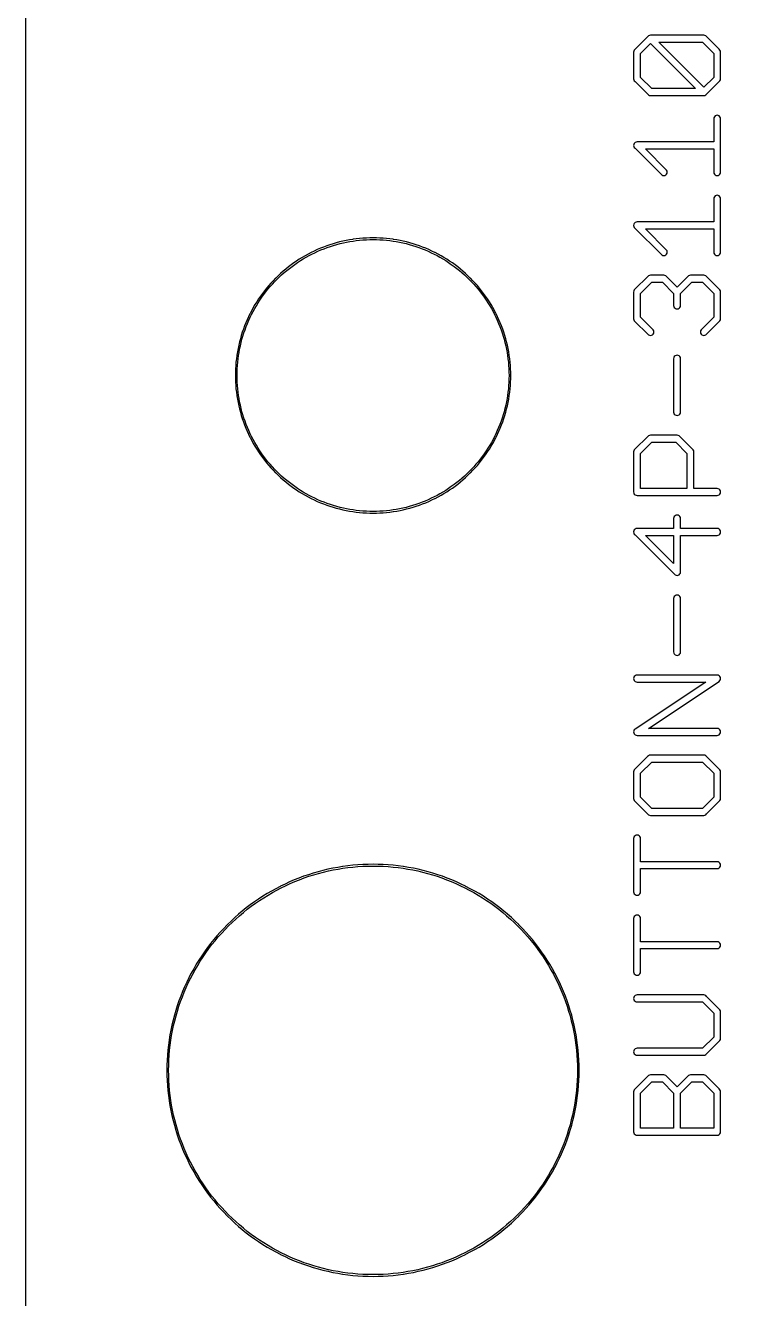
# Model space of a CAD drawing. Extents: x 2 to 22, y 9 to 138.
# Drawn here: x 1.73 to 12.09, y 55.02 to 73.63 of the extents above; entities that cross this region are included whole.
import ezdxf

# ---------------------------------------------------------------- set-up
doc = ezdxf.new("R2010")
doc.units = 0

msp = doc.modelspace()

# ---------------------------------------------------------------- linework, layer by layer
at = {"color": 34, "true_color": 0x008000}
for points in [[(1.7272, 9.25398, 0), (21.70709, 9.25398, 0), (21.70709, 137.75411, 0), (1.7272, 137.75411, 0), (1.7272, 9.25398, 0)], [(10.8618, 73.48804, 0), (10.8461, 73.48555, 0), (10.83194, 73.47834, 0), (10.8207, 73.4671, 0), (10.63714, 73.28353, 0), (10.63712, 73.28352, 0), (10.62588, 73.27227, 0), (10.61867, 73.25812, 0), (10.61618, 73.24242, 0), (10.61618, 72.85253, 0), (10.61867, 72.83683, 0), (10.62588, 72.82267, 0), (10.63712, 72.81143, 0), (10.83194, 72.6166, 0), (10.8461, 72.60939, 0), (10.8618, 72.60691, 0), (11.64158, 72.60691, 0), (11.65728, 72.60939, 0), (11.67144, 72.6166, 0), (11.86625, 72.81143, 0), (11.87749, 72.82267, 0), (11.88471, 72.83683, 0), (11.8872, 72.85253, 0), (11.8872, 73.24242, 0), (11.88471, 73.25812, 0), (11.87749, 73.27227, 0), (11.86625, 73.28352, 0), (11.67144, 73.47834, 0), (11.65728, 73.48555, 0), (11.64158, 73.48804, 0), (10.8618, 73.48804, 0)], [(11.51978, 72.70851, 0), (10.88195, 72.70851, 0), (10.71778, 72.87269, 0), (10.71778, 73.22226, 0), (10.8618, 73.36628, 0), (11.51978, 72.70851, 0)], [(11.64157, 72.72866, 0), (10.9836, 73.38643, 0), (11.62143, 73.38643, 0), (11.78559, 73.22227, 0), (11.78559, 72.87268, 0), (11.64157, 72.72866, 0)], [(11.8364, 71.4375, 0), (11.85209, 71.43998, 0), (11.86625, 71.44719, 0), (11.87749, 71.45844, 0), (11.88471, 71.4726, 0), (11.8872, 71.48829, 0), (11.8872, 72.26782, 0), (11.88471, 72.28352, 0), (11.87749, 72.29768, 0), (11.86625, 72.30892, 0), (11.85209, 72.31613, 0), (11.8364, 72.31862, 0), (11.8207, 72.31613, 0), (11.80654, 72.30892, 0), (11.7953, 72.29768, 0), (11.78808, 72.28352, 0), (11.78559, 72.26782, 0), (11.78559, 71.92898, 0), (10.66698, 71.92898, 0), (10.65128, 71.9265, 0), (10.63712, 71.91928, 0), (10.62588, 71.90804, 0), (10.61867, 71.89388, 0), (10.61618, 71.87818, 0), (10.61867, 71.86248, 0), (10.62588, 71.84833, 0), (10.63712, 71.83709, 0), (11.02701, 71.44719, 0), (11.04117, 71.43998, 0), (11.05687, 71.4375, 0), (11.07257, 71.43998, 0), (11.08673, 71.44719, 0), (11.09797, 71.45844, 0), (11.10518, 71.4726, 0), (11.10767, 71.48829, 0), (11.10518, 71.50399, 0), (11.09797, 71.51815, 0), (10.78874, 71.82738, 0), (11.78559, 71.82738, 0), (11.78559, 71.48829, 0), (11.78808, 71.4726, 0), (11.7953, 71.45844, 0), (11.80654, 71.44719, 0), (11.8207, 71.43998, 0), (11.8364, 71.4375, 0)], [(11.02701, 70.27778, 0), (11.04117, 70.27057, 0), (11.05687, 70.26808, 0), (11.07257, 70.27057, 0), (11.08673, 70.27778, 0), (11.09797, 70.28901, 0), (11.10518, 70.30318, 0), (11.10767, 70.31887, 0), (11.10518, 70.33458, 0), (11.09797, 70.34874, 0), (10.78874, 70.65797, 0), (11.78559, 70.65797, 0), (11.78559, 70.31887, 0), (11.78808, 70.30318, 0), (11.7953, 70.28901, 0), (11.80654, 70.27778, 0), (11.8207, 70.27057, 0), (11.8364, 70.26808, 0), (11.85209, 70.27057, 0), (11.86625, 70.27778, 0), (11.87749, 70.28901, 0), (11.88471, 70.30318, 0), (11.8872, 70.31887, 0), (11.8872, 71.09841, 0), (11.88471, 71.11409, 0), (11.87749, 71.12826, 0), (11.86625, 71.1395, 0), (11.85209, 71.14672, 0), (11.8364, 71.14921, 0), (11.8207, 71.14672, 0), (11.80654, 71.1395, 0), (11.7953, 71.12826, 0), (11.78808, 71.11409, 0), (11.78559, 71.09841, 0), (11.78559, 70.75957, 0), (10.66698, 70.75957, 0), (10.65128, 70.75708, 0), (10.63712, 70.74987, 0), (10.62588, 70.73863, 0), (10.61867, 70.72447, 0), (10.61618, 70.70877, 0), (10.61867, 70.69307, 0), (10.62588, 70.67891, 0), (11.02701, 70.27778, 0)], [(6.75817, 70.52614, 0), (6.70915, 70.52436, 0), (6.66013, 70.52132, 0), (6.61111, 70.517, 0), (6.56234, 70.51166, 0), (6.51383, 70.50506, 0), (6.5099, 70.50444, 0), (6.46139, 70.49657, 0), (6.41313, 70.48768, 0), (6.36512, 70.47752, 0), (6.31737, 70.46608, 0), (6.26987, 70.45363, 0), (6.22263, 70.43992, 0), (6.17589, 70.42519, 0), (6.12941, 70.40918, 0), (6.08343, 70.39192, 0), (6.03797, 70.37388, 0), (5.99276, 70.35433, 0), (5.94805, 70.33401, 0), (5.90411, 70.31242, 0), (5.90057, 70.31061, 0), (5.85688, 70.28801, 0), (5.81396, 70.26438, 0), (5.77154, 70.23975, 0), (5.72963, 70.21384, 0), (5.68848, 70.18716, 0), (5.64809, 70.15948, 0), (5.60822, 70.13052, 0), (5.56935, 70.10081, 0), (5.531, 70.07033, 0), (5.49341, 70.03858, 0), (5.45658, 70.00606, 0), (5.42076, 69.97279, 0), (5.38546, 69.9385, 0), (5.38265, 69.93568, 0), (5.34836, 69.90039, 0), (5.31508, 69.86457, 0), (5.28257, 69.82774, 0), (5.25082, 69.79015, 0), (5.22034, 69.7518, 0), (5.19062, 69.71293, 0), (5.16167, 69.67306, 0), (5.13398, 69.63267, 0), (5.10731, 69.59152, 0), (5.0814, 69.54961, 0), (5.05677, 69.50718, 0), (5.03314, 69.46427, 0), (5.01054, 69.42058, 0), (5.00873, 69.41704, 0), (4.98714, 69.37309, 0), (4.96682, 69.32839, 0), (4.94726, 69.28318, 0), (4.92922, 69.23772, 0), (4.91195, 69.19174, 0), (4.89595, 69.14525, 0), (4.88123, 69.09851, 0), (4.86751, 69.05128, 0), (4.85506, 69.00378, 0), (4.84363, 68.95603, 0), (4.83347, 68.90801, 0), (4.82458, 68.85975, 0), (4.8167, 68.81125, 0), (4.81609, 68.80732, 0), (4.80948, 68.75881, 0), (4.80415, 68.71004, 0), (4.79983, 68.66101, 0), (4.79678, 68.61199, 0), (4.79501, 68.56298, 0), (4.7945, 68.51396, 0), (4.79501, 68.46493, 0), (4.79678, 68.41591, 0), (4.79983, 68.36689, 0), (4.80415, 68.31787, 0), (4.80948, 68.26909, 0), (4.81609, 68.22058, 0), (4.8167, 68.21666, 0), (4.82458, 68.16815, 0), (4.83347, 68.11989, 0), (4.84363, 68.07187, 0), (4.85506, 68.02413, 0), (4.86751, 67.97663, 0), (4.88123, 67.92939, 0), (4.89595, 67.88265, 0), (4.91195, 67.83617, 0), (4.92922, 67.79019, 0), (4.94726, 67.74473, 0), (4.96682, 67.69952, 0), (4.98714, 67.65481, 0), (5.00873, 67.61087, 0), (5.01054, 67.60733, 0), (5.03314, 67.56364, 0), (5.05677, 67.52072, 0), (5.0814, 67.4783, 0), (5.10731, 67.43639, 0), (5.13398, 67.39524, 0), (5.16167, 67.35485, 0), (5.19062, 67.31498, 0), (5.22034, 67.27611, 0), (5.25082, 67.23775, 0), (5.28257, 67.20017, 0), (5.31508, 67.16334, 0), (5.34836, 67.12752, 0), (5.38265, 67.09222, 0), (5.38546, 67.08941, 0), (5.42076, 67.05512, 0), (5.45658, 67.02184, 0), (5.49341, 66.98933, 0), (5.531, 66.95757, 0), (5.56935, 66.9271, 0), (5.60822, 66.89738, 0), (5.64809, 66.86843, 0), (5.68848, 66.84074, 0), (5.72963, 66.81407, 0), (5.77154, 66.78816, 0), (5.81396, 66.76353, 0), (5.85688, 66.7399, 0), (5.90057, 66.71729, 0), (5.90411, 66.71549, 0), (5.94805, 66.6939, 0), (5.99276, 66.67358, 0), (6.03797, 66.65403, 0), (6.08343, 66.63599, 0), (6.12941, 66.61872, 0), (6.17589, 66.60272, 0), (6.22263, 66.58799, 0), (6.26987, 66.57427, 0), (6.31737, 66.56182, 0), (6.36512, 66.55038, 0), (6.41313, 66.54022, 0), (6.46139, 66.53134, 0), (6.5099, 66.52347, 0), (6.51383, 66.52285, 0), (6.56234, 66.51625, 0), (6.61111, 66.51091, 0), (6.66013, 66.50659, 0), (6.70915, 66.50355, 0), (6.75817, 66.50176, 0), (6.8072, 66.50126, 0), (6.85622, 66.50176, 0), (6.90524, 66.50355, 0), (6.95426, 66.50659, 0), (7.00328, 66.51091, 0), (7.05205, 66.51625, 0), (7.10057, 66.52285, 0), (7.10449, 66.52347, 0), (7.153, 66.53134, 0), (7.20126, 66.54022, 0), (7.24927, 66.55038, 0), (7.29702, 66.56182, 0), (7.34452, 66.57427, 0), (7.39176, 66.58799, 0), (7.4385, 66.60272, 0), (7.48498, 66.61872, 0), (7.53096, 66.63599, 0), (7.57642, 66.65403, 0), (7.62163, 66.67358, 0), (7.66634, 66.6939, 0), (7.71028, 66.71549, 0), (7.71382, 66.71729, 0), (7.75751, 66.7399, 0), (7.80043, 66.76353, 0), (7.84285, 66.78816, 0), (7.88476, 66.81407, 0), (7.92591, 66.84074, 0), (7.9663, 66.86843, 0), (8.00616, 66.89738, 0), (8.04504, 66.9271, 0), (8.08339, 66.95757, 0), (8.12098, 66.98933, 0), (8.15781, 67.02184, 0), (8.19363, 67.05512, 0), (8.22893, 67.08941, 0), (8.23174, 67.09222, 0), (8.26603, 67.12752, 0), (8.29931, 67.16334, 0), (8.33182, 67.20017, 0), (8.36356, 67.23775, 0), (8.39405, 67.27611, 0), (8.42376, 67.31498, 0), (8.45271, 67.35485, 0), (8.4804, 67.39524, 0), (8.50708, 67.43639, 0), (8.53299, 67.4783, 0), (8.55762, 67.52072, 0), (8.58125, 67.56364, 0), (8.60385, 67.60733, 0), (8.60566, 67.61087, 0), (8.62725, 67.65481, 0), (8.64757, 67.69952, 0), (8.66712, 67.74473, 0), (8.68516, 67.79019, 0), (8.70243, 67.83617, 0), (8.71843, 67.88265, 0), (8.73316, 67.92939, 0), (8.74688, 67.97663, 0), (8.75933, 68.02413, 0), (8.77075, 68.07187, 0), (8.78092, 68.11989, 0), (8.7898, 68.16815, 0), (8.79768, 68.21666, 0), (8.79829, 68.22058, 0), (8.80491, 68.26909, 0), (8.81024, 68.31787, 0), (8.81456, 68.36689, 0), (8.81761, 68.41591, 0), (8.81938, 68.46493, 0), (8.81988, 68.51396, 0), (8.81938, 68.56298, 0), (8.81761, 68.61199, 0), (8.81456, 68.66101, 0), (8.81024, 68.71004, 0), (8.80491, 68.75881, 0), (8.79829, 68.80732, 0), (8.79768, 68.81125, 0), (8.7898, 68.85975, 0), (8.78092, 68.90801, 0), (8.77075, 68.95603, 0), (8.75933, 69.00378, 0), (8.74688, 69.05128, 0), (8.73316, 69.09851, 0), (8.71843, 69.14525, 0), (8.70243, 69.19174, 0), (8.68516, 69.23772, 0), (8.66712, 69.28318, 0), (8.64757, 69.32839, 0), (8.62725, 69.37309, 0), (8.60566, 69.41704, 0), (8.60385, 69.42058, 0), (8.58125, 69.46427, 0), (8.55762, 69.50718, 0), (8.53299, 69.54961, 0), (8.50708, 69.59152, 0), (8.4804, 69.63267, 0), (8.45271, 69.67306, 0), (8.42376, 69.71293, 0), (8.39405, 69.7518, 0), (8.36356, 69.79015, 0), (8.33182, 69.82774, 0), (8.29931, 69.86457, 0), (8.26603, 69.90039, 0), (8.23174, 69.93568, 0), (8.22893, 69.9385, 0), (8.19363, 69.97279, 0), (8.15781, 70.00606, 0), (8.12098, 70.03858, 0), (8.08339, 70.07033, 0), (8.04504, 70.10081, 0), (8.00616, 70.13052, 0), (7.9663, 70.15948, 0), (7.92591, 70.18716, 0), (7.88476, 70.21384, 0), (7.84285, 70.23975, 0), (7.80043, 70.26438, 0), (7.75751, 70.28801, 0), (7.71382, 70.31061, 0), (7.71028, 70.31242, 0), (7.66634, 70.33401, 0), (7.62163, 70.35433, 0), (7.57642, 70.37388, 0), (7.53096, 70.39192, 0), (7.48498, 70.40918, 0), (7.4385, 70.42519, 0), (7.39176, 70.43992, 0), (7.34452, 70.45363, 0), (7.29702, 70.46608, 0), (7.24927, 70.47752, 0), (7.20126, 70.48768, 0), (7.153, 70.49657, 0), (7.10449, 70.50444, 0), (7.10057, 70.50506, 0), (7.05205, 70.51166, 0), (7.00328, 70.517, 0), (6.95426, 70.52132, 0), (6.90524, 70.52436, 0), (6.85622, 70.52614, 0), (6.8072, 70.52665, 0), (6.75817, 70.52614, 0)], [(6.90524, 66.52894, 0), (6.85622, 66.52717, 0), (6.8072, 66.52666, 0), (6.75817, 66.52717, 0), (6.70915, 66.52894, 0), (6.66013, 66.53198, 0), (6.61111, 66.53631, 0), (6.56234, 66.54164, 0), (6.51442, 66.54817, 0), (6.46924, 66.55549, 0), (6.42098, 66.56439, 0), (6.37297, 66.57455, 0), (6.32522, 66.58598, 0), (6.27772, 66.59842, 0), (6.23048, 66.61214, 0), (6.18374, 66.62688, 0), (6.13726, 66.64288, 0), (6.09128, 66.66015, 0), (6.04582, 66.67818, 0), (6.00061, 66.69774, 0), (5.9559, 66.71805, 0), (5.91281, 66.73923, 0), (5.87181, 66.76045, 0), (5.82889, 66.78408, 0), (5.78647, 66.80871, 0), (5.74456, 66.83462, 0), (5.70341, 66.86129, 0), (5.66302, 66.88898, 0), (5.62315, 66.91793, 0), (5.58428, 66.94765, 0), (5.54593, 66.97812, 0), (5.50834, 67.00988, 0), (5.47151, 67.04239, 0), (5.43569, 67.07567, 0), (5.40182, 67.10858, 0), (5.36891, 67.14245, 0), (5.33563, 67.17827, 0), (5.30312, 67.2151, 0), (5.27137, 67.25269, 0), (5.24089, 67.29103, 0), (5.21117, 67.32991, 0), (5.18222, 67.36978, 0), (5.15453, 67.41016, 0), (5.12786, 67.45132, 0), (5.10195, 67.49323, 0), (5.07732, 67.53565, 0), (5.05368, 67.57857, 0), (5.03231, 67.6199, 0), (5.0113, 67.66266, 0), (4.99098, 67.70737, 0), (4.97142, 67.75257, 0), (4.95339, 67.79804, 0), (4.93612, 67.84402, 0), (4.92012, 67.8905, 0), (4.90538, 67.93724, 0), (4.89167, 67.98448, 0), (4.87922, 68.03198, 0), (4.86779, 68.07973, 0), (4.85763, 68.12774, 0), (4.84874, 68.176, 0), (4.84141, 68.2212, 0), (4.83488, 68.26909, 0), (4.82955, 68.31787, 0), (4.82523, 68.36689, 0), (4.82218, 68.41591, 0), (4.82041, 68.46493, 0), (4.81989, 68.51396, 0), (4.82041, 68.56298, 0), (4.82218, 68.61199, 0), (4.82523, 68.66101, 0), (4.82955, 68.71004, 0), (4.83488, 68.75881, 0), (4.84141, 68.80671, 0), (4.84874, 68.85191, 0), (4.85763, 68.90017, 0), (4.86779, 68.94817, 0), (4.87922, 68.99593, 0), (4.89167, 69.04343, 0), (4.90538, 69.09067, 0), (4.92012, 69.13741, 0), (4.93612, 69.18389, 0), (4.95339, 69.22987, 0), (4.97142, 69.27533, 0), (4.99098, 69.32053, 0), (5.0113, 69.36525, 0), (5.03231, 69.408, 0), (5.05368, 69.44934, 0), (5.07732, 69.49226, 0), (5.10195, 69.53467, 0), (5.12786, 69.57659, 0), (5.15453, 69.61774, 0), (5.18222, 69.65813, 0), (5.21117, 69.69799, 0), (5.24089, 69.73687, 0), (5.27137, 69.77522, 0), (5.30312, 69.81281, 0), (5.33563, 69.84963, 0), (5.36891, 69.88545, 0), (5.40182, 69.91934, 0), (5.43569, 69.95224, 0), (5.47151, 69.98551, 0), (5.50834, 70.01803, 0), (5.54593, 70.04978, 0), (5.58428, 70.08026, 0), (5.62315, 70.10997, 0), (5.66302, 70.13893, 0), (5.70341, 70.16661, 0), (5.74456, 70.19329, 0), (5.78647, 70.2192, 0), (5.82889, 70.24383, 0), (5.87181, 70.26746, 0), (5.91278, 70.28865, 0), (5.9559, 70.30985, 0), (6.00061, 70.33017, 0), (6.04582, 70.34972, 0), (6.09128, 70.36776, 0), (6.13726, 70.38503, 0), (6.18374, 70.40103, 0), (6.23048, 70.41576, 0), (6.27772, 70.42948, 0), (6.32522, 70.44193, 0), (6.37297, 70.45336, 0), (6.42098, 70.46352, 0), (6.46924, 70.47241, 0), (6.51481, 70.47979, 0), (6.56234, 70.48627, 0), (6.61111, 70.4916, 0), (6.66013, 70.49592, 0), (6.70915, 70.49897, 0), (6.75817, 70.50073, 0), (6.8072, 70.50125, 0), (6.85622, 70.50073, 0), (6.90524, 70.49897, 0), (6.95426, 70.49592, 0), (7.00328, 70.4916, 0), (7.05205, 70.48627, 0), (7.09953, 70.4798, 0), (7.14515, 70.47241, 0), (7.19341, 70.46352, 0), (7.24142, 70.45336, 0), (7.28917, 70.44193, 0), (7.33667, 70.42948, 0), (7.38391, 70.41576, 0), (7.43065, 70.40103, 0), (7.47713, 70.38503, 0), (7.52311, 70.36776, 0), (7.56857, 70.34972, 0), (7.61378, 70.33017, 0), (7.65849, 70.30985, 0), (7.70161, 70.28865, 0), (7.74258, 70.26746, 0), (7.7855, 70.24383, 0), (7.82792, 70.2192, 0), (7.86983, 70.19329, 0), (7.91098, 70.16661, 0), (7.95137, 70.13893, 0), (7.99124, 70.10997, 0), (8.03011, 70.08026, 0), (8.06846, 70.04978, 0), (8.10605, 70.01803, 0), (8.14288, 69.98551, 0), (8.17869, 69.95224, 0), (8.21257, 69.91933, 0), (8.24548, 69.88545, 0), (8.27876, 69.84963, 0), (8.31127, 69.81281, 0), (8.34301, 69.77522, 0), (8.3735, 69.73687, 0), (8.40321, 69.69799, 0), (8.43216, 69.65813, 0), (8.45986, 69.61774, 0), (8.48653, 69.57659, 0), (8.51244, 69.53467, 0), (8.53707, 69.49226, 0), (8.5607, 69.44934, 0), (8.58209, 69.40798, 0), (8.60309, 69.36525, 0), (8.62341, 69.32053, 0), (8.64297, 69.27533, 0), (8.661, 69.22987, 0), (8.67827, 69.18389, 0), (8.69427, 69.13741, 0), (8.709, 69.09067, 0), (8.72272, 69.04343, 0), (8.73517, 68.99593, 0), (8.7466, 68.94817, 0), (8.75676, 68.90017, 0), (8.76565, 68.85191, 0), (8.77298, 68.80671, 0), (8.7795, 68.75881, 0), (8.78484, 68.71004, 0), (8.78916, 68.66101, 0), (8.79219, 68.61199, 0), (8.79398, 68.56298, 0), (8.79449, 68.51396, 0), (8.79398, 68.46493, 0), (8.79219, 68.41591, 0), (8.78916, 68.36689, 0), (8.78484, 68.31787, 0), (8.7795, 68.26909, 0), (8.77298, 68.22119, 0), (8.76565, 68.176, 0), (8.75676, 68.12774, 0), (8.7466, 68.07973, 0), (8.73517, 68.03198, 0), (8.72272, 67.98448, 0), (8.709, 67.93724, 0), (8.69427, 67.8905, 0), (8.67827, 67.84402, 0), (8.661, 67.79804, 0), (8.64297, 67.75257, 0), (8.62341, 67.70737, 0), (8.60309, 67.66266, 0), (8.58209, 67.61992, 0), (8.5607, 67.57857, 0), (8.53707, 67.53565, 0), (8.51244, 67.49323, 0), (8.48653, 67.45132, 0), (8.45986, 67.41016, 0), (8.43216, 67.36978, 0), (8.40321, 67.32991, 0), (8.3735, 67.29103, 0), (8.34301, 67.25269, 0), (8.31127, 67.2151, 0), (8.27876, 67.17827, 0), (8.24548, 67.14245, 0), (8.21258, 67.10858, 0), (8.17869, 67.07567, 0), (8.14288, 67.04239, 0), (8.10605, 67.00988, 0), (8.06846, 66.97812, 0), (8.03011, 66.94765, 0), (7.99124, 66.91793, 0), (7.95137, 66.88898, 0), (7.91098, 66.86129, 0), (7.86983, 66.83462, 0), (7.82792, 66.80871, 0), (7.7855, 66.78408, 0), (7.74258, 66.76045, 0), (7.70158, 66.73923, 0), (7.65849, 66.71805, 0), (7.61378, 66.69774, 0), (7.56857, 66.67818, 0), (7.52311, 66.66015, 0), (7.47713, 66.64288, 0), (7.43065, 66.62688, 0), (7.38391, 66.61214, 0), (7.33667, 66.59842, 0), (7.28917, 66.58598, 0), (7.24142, 66.57455, 0), (7.19341, 66.56439, 0), (7.14515, 66.55549, 0), (7.09992, 66.54816, 0), (7.05205, 66.54164, 0), (7.00328, 66.53631, 0), (6.95426, 66.53198, 0), (6.90524, 66.52894, 0)], [(11.44651, 69.97978, 0), (11.43081, 69.9773, 0), (11.41665, 69.97009, 0), (11.25169, 69.80513, 0), (11.08673, 69.97009, 0), (11.07257, 69.9773, 0), (11.05687, 69.97978, 0), (10.8618, 69.97978, 0), (10.8461, 69.9773, 0), (10.83194, 69.97009, 0), (10.62588, 69.76403, 0), (10.61867, 69.74987, 0), (10.61618, 69.73417, 0), (10.61618, 69.34428, 0), (10.61867, 69.32858, 0), (10.62588, 69.31442, 0), (10.83194, 69.10836, 0), (10.8461, 69.10115, 0), (10.8618, 69.09865, 0), (10.8775, 69.10115, 0), (10.89166, 69.10836, 0), (10.9029, 69.1196, 0), (10.91011, 69.13375, 0), (10.9126, 69.14946, 0), (10.91011, 69.16516, 0), (10.9029, 69.17932, 0), (10.71778, 69.36444, 0), (10.71778, 69.71401, 0), (10.88196, 69.87819, 0), (11.03671, 69.87819, 0), (11.20089, 69.71401, 0), (11.20089, 69.53935, 0), (11.20337, 69.52365, 0), (11.21059, 69.50949, 0), (11.22183, 69.49825, 0), (11.23599, 69.49104, 0), (11.25169, 69.48855, 0), (11.26739, 69.49104, 0), (11.28155, 69.49825, 0), (11.29279, 69.50949, 0), (11.3, 69.52365, 0), (11.30249, 69.53935, 0), (11.30249, 69.71401, 0), (11.46666, 69.87819, 0), (11.62142, 69.87819, 0), (11.78559, 69.71402, 0), (11.78559, 69.36443, 0), (11.60048, 69.17932, 0), (11.59326, 69.16516, 0), (11.59078, 69.14946, 0), (11.59326, 69.13375, 0), (11.60048, 69.1196, 0), (11.61172, 69.10836, 0), (11.62588, 69.10115, 0), (11.64158, 69.09865, 0), (11.65728, 69.10115, 0), (11.67144, 69.10836, 0), (11.86625, 69.30318, 0), (11.87749, 69.31442, 0), (11.88471, 69.32858, 0), (11.8872, 69.34428, 0), (11.8872, 69.73417, 0), (11.88471, 69.74987, 0), (11.87749, 69.76403, 0), (11.86625, 69.77527, 0), (11.67144, 69.97009, 0), (11.65728, 69.9773, 0), (11.64158, 69.97978, 0), (11.44651, 69.97978, 0)], [(11.25169, 67.92925, 0), (11.26739, 67.93173, 0), (11.28155, 67.93895, 0), (11.29279, 67.95019, 0), (11.3, 67.96435, 0), (11.30249, 67.98005, 0), (11.30249, 68.75957, 0), (11.3, 68.77527, 0), (11.29279, 68.78943, 0), (11.28155, 68.80067, 0), (11.26739, 68.80789, 0), (11.25169, 68.81037, 0), (11.23599, 68.80789, 0), (11.22183, 68.80067, 0), (11.21059, 68.78943, 0), (11.20337, 68.77527, 0), (11.20089, 68.75957, 0), (11.20089, 67.98005, 0), (11.20337, 67.96435, 0), (11.21059, 67.95019, 0), (11.22183, 67.93895, 0), (11.23599, 67.93173, 0), (11.25169, 67.92925, 0)], [(10.8618, 67.64096, 0), (10.8461, 67.63847, 0), (10.83194, 67.63126, 0), (10.62588, 67.4252, 0), (10.61867, 67.41104, 0), (10.61618, 67.39534, 0), (10.61618, 66.81063, 0), (10.61867, 66.79492, 0), (10.62588, 66.78077, 0), (10.63712, 66.76953, 0), (10.65128, 66.76232, 0), (10.66698, 66.75982, 0), (11.8364, 66.75982, 0), (11.85209, 66.76232, 0), (11.86625, 66.76953, 0), (11.87749, 66.78077, 0), (11.88471, 66.79492, 0), (11.8872, 66.81063, 0), (11.88471, 66.82633, 0), (11.87749, 66.84049, 0), (11.86625, 66.85173, 0), (11.85209, 66.85894, 0), (11.8364, 66.86143, 0), (11.49731, 66.86143, 0), (11.49731, 67.39534, 0), (11.49482, 67.41104, 0), (11.4876, 67.4252, 0), (11.47636, 67.43644, 0), (11.28155, 67.63126, 0), (11.26739, 67.63847, 0), (11.25169, 67.64096, 0), (10.8618, 67.64096, 0)], [(11.39571, 66.86143, 0), (10.71778, 66.86143, 0), (10.71778, 67.37518, 0), (10.88196, 67.53936, 0), (11.23153, 67.53936, 0), (11.39571, 67.37518, 0), (11.39571, 66.86143, 0)], [(11.25169, 65.59041, 0), (11.26739, 65.5929, 0), (11.28155, 65.60012, 0), (11.29279, 65.61136, 0), (11.3, 65.62551, 0), (11.30249, 65.64121, 0), (11.30249, 66.17512, 0), (11.8364, 66.17512, 0), (11.85209, 66.17761, 0), (11.86625, 66.18482, 0), (11.87749, 66.19606, 0), (11.88471, 66.21022, 0), (11.8872, 66.22592, 0), (11.88471, 66.24162, 0), (11.87749, 66.25578, 0), (11.86625, 66.26702, 0), (11.85209, 66.27424, 0), (11.8364, 66.27672, 0), (11.30249, 66.27672, 0), (11.30249, 66.421, 0), (11.3, 66.43669, 0), (11.29279, 66.45085, 0), (11.28155, 66.46209, 0), (11.26739, 66.4693, 0), (11.25169, 66.4718, 0), (11.23599, 66.4693, 0), (11.22183, 66.46209, 0), (11.21059, 66.45085, 0), (11.20337, 66.43669, 0), (11.20089, 66.421, 0), (11.20089, 66.27672, 0), (10.66698, 66.27672, 0), (10.65128, 66.27424, 0), (10.63712, 66.26702, 0), (10.62588, 66.25578, 0), (10.61867, 66.24162, 0), (10.61618, 66.22592, 0), (10.61867, 66.21022, 0), (10.62588, 66.19606, 0), (10.63712, 66.18482, 0), (11.21059, 65.61136, 0), (11.22183, 65.60012, 0), (11.23599, 65.5929, 0), (11.25169, 65.59041, 0)], [(11.20089, 65.76297, 0), (10.78874, 66.17512, 0), (11.20089, 66.17512, 0), (11.20089, 65.76297, 0)], [(11.25169, 64.421, 0), (11.26739, 64.42349, 0), (11.28155, 64.4307, 0), (11.29279, 64.44194, 0), (11.3, 64.4561, 0), (11.30249, 64.4718, 0), (11.30249, 65.25158, 0), (11.3, 65.26728, 0), (11.29279, 65.28144, 0), (11.28155, 65.29268, 0), (11.26739, 65.29989, 0), (11.25169, 65.30238, 0), (11.23599, 65.29989, 0), (11.22183, 65.29268, 0), (11.21059, 65.28144, 0), (11.20337, 65.26728, 0), (11.20089, 65.25158, 0), (11.20089, 64.4718, 0), (11.20337, 64.4561, 0), (11.21059, 64.44194, 0), (11.22183, 64.4307, 0), (11.23599, 64.42349, 0), (11.25169, 64.421, 0)], [(10.66698, 64.13296, 0), (10.65128, 64.13048, 0), (10.63712, 64.12326, 0), (10.62588, 64.11202, 0), (10.61867, 64.09786, 0), (10.61618, 64.08216, 0), (10.61867, 64.06646, 0), (10.62588, 64.0523, 0), (10.63712, 64.04106, 0), (10.65128, 64.03385, 0), (10.66698, 64.03136, 0), (11.66872, 64.03136, 0), (10.63712, 63.34348, 0), (10.62588, 63.33224, 0), (10.61867, 63.31808, 0), (10.61618, 63.30238, 0), (10.61867, 63.28668, 0), (10.62588, 63.27252, 0), (10.63712, 63.26128, 0), (10.65128, 63.25407, 0), (10.66698, 63.25158, 0), (11.8364, 63.25158, 0), (11.85209, 63.25407, 0), (11.86625, 63.26128, 0), (11.87749, 63.27252, 0), (11.88471, 63.28668, 0), (11.8872, 63.30238, 0), (11.88471, 63.31808, 0), (11.87749, 63.33224, 0), (11.86625, 63.34348, 0), (11.85209, 63.3507, 0), (11.8364, 63.35318, 0), (10.83466, 63.35318, 0), (11.86625, 64.04106, 0), (11.87749, 64.0523, 0), (11.88471, 64.06646, 0), (11.8872, 64.08216, 0), (11.88471, 64.09786, 0), (11.87749, 64.11202, 0), (11.86625, 64.12326, 0), (11.85209, 64.13048, 0), (11.8364, 64.13296, 0), (10.66698, 64.13296, 0)], [(10.8618, 62.96355, 0), (10.8461, 62.96106, 0), (10.83194, 62.95385, 0), (10.8207, 62.94261, 0), (10.62588, 62.74753, 0), (10.61867, 62.73337, 0), (10.61618, 62.71767, 0), (10.61618, 62.32804, 0), (10.61867, 62.31234, 0), (10.62588, 62.29818, 0), (10.8207, 62.10311, 0), (10.83194, 62.09187, 0), (10.8461, 62.08465, 0), (10.8618, 62.08217, 0), (11.64158, 62.08217, 0), (11.65728, 62.08465, 0), (11.67144, 62.09187, 0), (11.68268, 62.10311, 0), (11.87749, 62.29818, 0), (11.88471, 62.31234, 0), (11.8872, 62.32804, 0), (11.8872, 62.71767, 0), (11.88471, 62.73337, 0), (11.87749, 62.74753, 0), (11.68268, 62.94261, 0), (11.67144, 62.95385, 0), (11.65728, 62.96106, 0), (11.64158, 62.96355, 0), (10.8618, 62.96355, 0)], [(11.62139, 62.18377, 0), (10.88199, 62.18377, 0), (10.71778, 62.34819, 0), (10.71778, 62.69753, 0), (10.88199, 62.86195, 0), (11.62139, 62.86195, 0), (11.78559, 62.69754, 0), (11.78559, 62.34818, 0), (11.62139, 62.18377, 0)], [(10.66698, 60.913, 0), (10.68268, 60.91549, 0), (10.69684, 60.92271, 0), (10.70808, 60.93395, 0), (10.71529, 60.94811, 0), (10.71778, 60.9638, 0), (10.71778, 61.30264, 0), (11.8364, 61.30264, 0), (11.85209, 61.30513, 0), (11.86625, 61.31234, 0), (11.87749, 61.32358, 0), (11.88471, 61.33774, 0), (11.8872, 61.35344, 0), (11.88471, 61.36914, 0), (11.87749, 61.3833, 0), (11.86625, 61.39454, 0), (11.85209, 61.40175, 0), (11.8364, 61.40424, 0), (10.71778, 61.40424, 0), (10.71778, 61.74333, 0), (10.71529, 61.75903, 0), (10.70808, 61.77319, 0), (10.69684, 61.78443, 0), (10.68268, 61.79164, 0), (10.66698, 61.79413, 0), (10.65128, 61.79164, 0), (10.63712, 61.78443, 0), (10.62588, 61.77319, 0), (10.61867, 61.75903, 0), (10.61618, 61.74333, 0), (10.61618, 60.9638, 0), (10.61867, 60.94811, 0), (10.62588, 60.93395, 0), (10.63712, 60.92271, 0), (10.65128, 60.91549, 0), (10.66698, 60.913, 0)], [(6.73354, 61.36563, 0), (6.65987, 61.36309, 0), (6.58647, 61.35852, 0), (6.51306, 61.35217, 0), (6.43991, 61.34404, 0), (6.36701, 61.33414, 0), (6.36309, 61.33352, 0), (6.29044, 61.32183, 0), (6.21805, 61.30837, 0), (6.14592, 61.29313, 0), (6.07429, 61.27611, 0), (6.00317, 61.25732, 0), (5.9323, 61.23674, 0), (5.8622, 61.21464, 0), (5.7926, 61.19077, 0), (5.72352, 61.16511, 0), (5.65519, 61.13768, 0), (5.58763, 61.10873, 0), (5.52057, 61.07799, 0), (5.45453, 61.04573, 0), (5.45099, 61.04393, 0), (5.38546, 61.00989, 0), (5.32094, 60.97459, 0), (5.25744, 60.9375, 0), (5.1947, 60.8989, 0), (5.13298, 60.85851, 0), (5.07228, 60.81685, 0), (5.01259, 60.77393, 0), (4.9539, 60.72922, 0), (4.89651, 60.68325, 0), (4.84012, 60.63575, 0), (4.785, 60.58698, 0), (4.73115, 60.53695, 0), (4.67832, 60.48564, 0), (4.67551, 60.48283, 0), (4.6242, 60.43, 0), (4.57416, 60.37615, 0), (4.5254, 60.32103, 0), (4.4779, 60.26464, 0), (4.43193, 60.20724, 0), (4.38722, 60.14856, 0), (4.34429, 60.08887, 0), (4.30264, 60.02817, 0), (4.26225, 59.96645, 0), (4.22365, 59.90371, 0), (4.18656, 59.84021, 0), (4.15126, 59.77569, 0), (4.11721, 59.71016, 0), (4.11542, 59.70662, 0), (4.08316, 59.64058, 0), (4.05241, 59.57352, 0), (4.02346, 59.50596, 0), (3.99604, 59.43763, 0), (3.97038, 59.36855, 0), (3.94651, 59.29895, 0), (3.92441, 59.22885, 0), (3.90383, 59.15798, 0), (3.88504, 59.08686, 0), (3.86802, 59.01523, 0), (3.85278, 58.9431, 0), (3.83932, 58.87071, 0), (3.8393, 58.87059, 0), (3.82763, 58.79806, 0), (3.82701, 58.79414, 0), (3.81711, 58.72124, 0), (3.80898, 58.64809, 0), (3.80263, 58.57468, 0), (3.79806, 58.50127, 0), (3.79552, 58.42762, 0), (3.7945, 58.35396, 0), (3.79552, 58.2803, 0), (3.79806, 58.20663, 0), (3.80263, 58.13323, 0), (3.80898, 58.05982, 0), (3.81711, 57.98667, 0), (3.82701, 57.91377, 0), (3.82763, 57.90985, 0), (3.83932, 57.8372, 0), (3.85278, 57.76481, 0), (3.86802, 57.69268, 0), (3.88504, 57.62105, 0), (3.90383, 57.54993, 0), (3.92441, 57.47906, 0), (3.94651, 57.40896, 0), (3.97038, 57.33936, 0), (3.99604, 57.27028, 0), (4.02346, 57.20195, 0), (4.05241, 57.13439, 0), (4.08316, 57.06733, 0), (4.11542, 57.00129, 0), (4.11721, 56.99775, 0), (4.15126, 56.93222, 0), (4.18656, 56.8677, 0), (4.22365, 56.8042, 0), (4.26225, 56.74146, 0), (4.30264, 56.67974, 0), (4.34429, 56.61904, 0), (4.38722, 56.55935, 0), (4.43193, 56.50067, 0), (4.4779, 56.44327, 0), (4.5254, 56.38688, 0), (4.57416, 56.33176, 0), (4.6242, 56.27791, 0), (4.67551, 56.22508, 0), (4.67832, 56.22227, 0), (4.73115, 56.17096, 0), (4.785, 56.12093, 0), (4.84012, 56.07216, 0), (4.89651, 56.02466, 0), (4.9539, 55.97869, 0), (5.01259, 55.93398, 0), (5.07228, 55.89106, 0), (5.13298, 55.8494, 0), (5.1947, 55.80901, 0), (5.25744, 55.77041, 0), (5.32094, 55.73332, 0), (5.38546, 55.69802, 0), (5.45099, 55.66398, 0), (5.45453, 55.66218, 0), (5.52057, 55.62992, 0), (5.58763, 55.59918, 0), (5.65519, 55.57023, 0), (5.72352, 55.5428, 0), (5.7926, 55.51714, 0), (5.8622, 55.49327, 0), (5.9323, 55.47117, 0), (6.00317, 55.45059, 0), (6.07429, 55.4318, 0), (6.14592, 55.41478, 0), (6.21805, 55.39954, 0), (6.29044, 55.38608, 0), (6.36309, 55.37439, 0), (6.36701, 55.37377, 0), (6.43991, 55.36387, 0), (6.51306, 55.35574, 0), (6.58647, 55.34939, 0), (6.65987, 55.34482, 0), (6.73354, 55.34228, 0), (6.8072, 55.34126, 0), (6.88085, 55.34228, 0), (6.95452, 55.34482, 0), (7.02792, 55.34939, 0), (7.10133, 55.35574, 0), (7.17448, 55.36387, 0), (7.24738, 55.37377, 0), (7.2513, 55.37439, 0), (7.32395, 55.38608, 0), (7.39634, 55.39954, 0), (7.46847, 55.41478, 0), (7.5401, 55.4318, 0), (7.61122, 55.45059, 0), (7.68209, 55.47117, 0), (7.75219, 55.49327, 0), (7.82179, 55.51714, 0), (7.89087, 55.5428, 0), (7.9592, 55.57023, 0), (8.02676, 55.59918, 0), (8.09381, 55.62992, 0), (8.15986, 55.66218, 0), (8.16339, 55.66398, 0), (8.22893, 55.69802, 0), (8.29345, 55.73332, 0), (8.35695, 55.77041, 0), (8.41968, 55.80901, 0), (8.48141, 55.8494, 0), (8.5421, 55.89106, 0), (8.6018, 55.93398, 0), (8.66048, 55.97869, 0), (8.71787, 56.02466, 0), (8.77427, 56.07216, 0), (8.82939, 56.12093, 0), (8.88324, 56.17096, 0), (8.93607, 56.22227, 0), (8.93887, 56.22508, 0), (8.99019, 56.27791, 0), (9.04022, 56.33176, 0), (9.08899, 56.38688, 0), (9.13649, 56.44327, 0), (9.18246, 56.50067, 0), (9.22716, 56.55935, 0), (9.27009, 56.61904, 0), (9.31175, 56.67974, 0), (9.35214, 56.74146, 0), (9.39073, 56.8042, 0), (9.42783, 56.8677, 0), (9.46313, 56.93222, 0), (9.49717, 56.99775, 0), (9.49897, 57.00129, 0), (9.53123, 57.06733, 0), (9.56197, 57.13439, 0), (9.59092, 57.20195, 0), (9.61835, 57.27028, 0), (9.64401, 57.33936, 0), (9.66788, 57.40896, 0), (9.68998, 57.47906, 0), (9.71055, 57.54993, 0), (9.72935, 57.62105, 0), (9.74637, 57.69268, 0), (9.7616, 57.76481, 0), (9.77507, 57.8372, 0), (9.78675, 57.90985, 0), (9.78738, 57.91377, 0), (9.79728, 57.98667, 0), (9.80541, 58.05982, 0), (9.81176, 58.13323, 0), (9.81633, 58.20663, 0), (9.81887, 58.2803, 0), (9.81988, 58.35396, 0), (9.81887, 58.42762, 0), (9.81633, 58.50127, 0), (9.81176, 58.57468, 0), (9.80541, 58.64809, 0), (9.79728, 58.72124, 0), (9.78738, 58.79414, 0), (9.78675, 58.79806, 0), (9.77509, 58.87059, 0), (9.77507, 58.87071, 0), (9.7616, 58.9431, 0), (9.74637, 59.01523, 0), (9.72935, 59.08686, 0), (9.71055, 59.15798, 0), (9.68998, 59.22885, 0), (9.66788, 59.29895, 0), (9.64401, 59.36855, 0), (9.61835, 59.43763, 0), (9.59092, 59.50596, 0), (9.56197, 59.57352, 0), (9.53123, 59.64058, 0), (9.49897, 59.70662, 0), (9.49717, 59.71016, 0), (9.46313, 59.77569, 0), (9.42783, 59.84021, 0), (9.39073, 59.90371, 0), (9.35214, 59.96645, 0), (9.31175, 60.02817, 0), (9.27009, 60.08887, 0), (9.22716, 60.14856, 0), (9.18246, 60.20724, 0), (9.13649, 60.26464, 0), (9.08899, 60.32103, 0), (9.04022, 60.37615, 0), (8.99019, 60.43, 0), (8.93887, 60.48283, 0), (8.93607, 60.48564, 0), (8.88324, 60.53695, 0), (8.82939, 60.58698, 0), (8.77427, 60.63575, 0), (8.71787, 60.68325, 0), (8.66048, 60.72922, 0), (8.6018, 60.77393, 0), (8.5421, 60.81685, 0), (8.48141, 60.85851, 0), (8.41968, 60.8989, 0), (8.35695, 60.9375, 0), (8.29345, 60.97459, 0), (8.22893, 61.00989, 0), (8.16339, 61.04393, 0), (8.15986, 61.04573, 0), (8.09381, 61.07799, 0), (8.02676, 61.10873, 0), (7.9592, 61.13768, 0), (7.89087, 61.16511, 0), (7.82179, 61.19077, 0), (7.75219, 61.21464, 0), (7.68209, 61.23674, 0), (7.61122, 61.25732, 0), (7.5401, 61.27611, 0), (7.46847, 61.29313, 0), (7.39634, 61.30837, 0), (7.32395, 61.32183, 0), (7.2513, 61.33352, 0), (7.24738, 61.33414, 0), (7.17448, 61.34404, 0), (7.10133, 61.35217, 0), (7.02792, 61.35852, 0), (6.95452, 61.36309, 0), (6.88085, 61.36563, 0), (6.8072, 61.36665, 0), (6.73354, 61.36563, 0)], [(6.95452, 55.37022, 0), (6.88085, 55.36768, 0), (6.8072, 55.36666, 0), (6.73354, 55.36768, 0), (6.65987, 55.37022, 0), (6.58647, 55.37479, 0), (6.51306, 55.38114, 0), (6.43991, 55.38927, 0), (6.3675, 55.3991, 0), (6.29829, 55.41024, 0), (6.2259, 55.4237, 0), (6.15377, 55.43894, 0), (6.08214, 55.45596, 0), (6.01102, 55.47475, 0), (5.94015, 55.49533, 0), (5.87005, 55.51742, 0), (5.80045, 55.5413, 0), (5.73137, 55.56695, 0), (5.66304, 55.59439, 0), (5.59548, 55.62334, 0), (5.52842, 55.65408, 0), (5.46363, 55.68572, 0), (5.40039, 55.71857, 0), (5.33587, 55.75387, 0), (5.27237, 55.79096, 0), (5.20963, 55.82956, 0), (5.14791, 55.86995, 0), (5.08721, 55.91161, 0), (5.02752, 55.95453, 0), (4.96884, 55.99924, 0), (4.91144, 56.04521, 0), (4.85505, 56.09271, 0), (4.79993, 56.14148, 0), (4.74608, 56.19151, 0), (4.69468, 56.24144, 0), (4.64475, 56.29284, 0), (4.59471, 56.34669, 0), (4.54595, 56.40181, 0), (4.49845, 56.4582, 0), (4.45248, 56.5156, 0), (4.40777, 56.57428, 0), (4.36484, 56.63397, 0), (4.32319, 56.69467, 0), (4.2828, 56.75639, 0), (4.2442, 56.81913, 0), (4.20711, 56.88263, 0), (4.17181, 56.94715, 0), (4.13896, 57.0104, 0), (4.10731, 57.07518, 0), (4.07658, 57.14224, 0), (4.04763, 57.2098, 0), (4.02019, 57.27813, 0), (3.99454, 57.34721, 0), (3.97066, 57.41681, 0), (3.94857, 57.48691, 0), (3.92799, 57.55778, 0), (3.9092, 57.6289, 0), (3.89218, 57.70053, 0), (3.87694, 57.77266, 0), (3.86348, 57.84505, 0), (3.85234, 57.91426, 0), (3.84251, 57.98667, 0), (3.83438, 58.05982, 0), (3.82803, 58.13323, 0), (3.82346, 58.20663, 0), (3.82092, 58.2803, 0), (3.8199, 58.35396, 0), (3.82092, 58.42762, 0), (3.82346, 58.50127, 0), (3.82803, 58.57468, 0), (3.83438, 58.64809, 0), (3.84251, 58.72124, 0), (3.85234, 58.79365, 0), (3.86348, 58.86286, 0), (3.87694, 58.93525, 0), (3.89218, 59.00738, 0), (3.9092, 59.07901, 0), (3.92799, 59.15013, 0), (3.94857, 59.221, 0), (3.97066, 59.2911, 0), (3.99454, 59.3607, 0), (4.02019, 59.42978, 0), (4.04763, 59.49811, 0), (4.07658, 59.56567, 0), (4.10731, 59.63273, 0), (4.13896, 59.69751, 0), (4.17181, 59.76076, 0), (4.20711, 59.82528, 0), (4.2442, 59.88878, 0), (4.2828, 59.95152, 0), (4.32319, 60.01324, 0), (4.36484, 60.07394, 0), (4.40777, 60.13363, 0), (4.45248, 60.19231, 0), (4.49845, 60.24971, 0), (4.54595, 60.3061, 0), (4.59471, 60.36122, 0), (4.64475, 60.41507, 0), (4.69468, 60.46647, 0), (4.74608, 60.5164, 0), (4.79993, 60.56643, 0), (4.85505, 60.6152, 0), (4.91144, 60.6627, 0), (4.96884, 60.70867, 0), (5.02752, 60.75338, 0), (5.08721, 60.7963, 0), (5.14791, 60.83796, 0), (5.20963, 60.87835, 0), (5.27237, 60.91695, 0), (5.33587, 60.95404, 0), (5.40039, 60.98934, 0), (5.46363, 61.02219, 0), (5.52842, 61.05383, 0), (5.59548, 61.08457, 0), (5.66304, 61.11352, 0), (5.73137, 61.14096, 0), (5.80045, 61.16661, 0), (5.87005, 61.19049, 0), (5.94015, 61.21258, 0), (6.01102, 61.23316, 0), (6.08214, 61.25195, 0), (6.15377, 61.26897, 0), (6.2259, 61.28421, 0), (6.29829, 61.29767, 0), (6.3675, 61.30881, 0), (6.43991, 61.31864, 0), (6.51306, 61.32677, 0), (6.58647, 61.33312, 0), (6.65987, 61.33769, 0), (6.73354, 61.34023, 0), (6.8072, 61.34125, 0), (6.88085, 61.34023, 0), (6.95452, 61.33769, 0), (7.02792, 61.33312, 0), (7.10133, 61.32677, 0), (7.17448, 61.31864, 0), (7.24689, 61.30881, 0), (7.3161, 61.29767, 0), (7.38849, 61.28421, 0), (7.46062, 61.26897, 0), (7.53225, 61.25195, 0), (7.60337, 61.23316, 0), (7.67424, 61.21258, 0), (7.74434, 61.19049, 0), (7.81394, 61.16661, 0), (7.88302, 61.14096, 0), (7.95135, 61.11352, 0), (8.01891, 61.08457, 0), (8.08597, 61.05383, 0), (8.15076, 61.02219, 0), (8.214, 60.98934, 0), (8.27852, 60.95404, 0), (8.34202, 60.91695, 0), (8.40476, 60.87835, 0), (8.46648, 60.83796, 0), (8.52718, 60.7963, 0), (8.58686, 60.75338, 0), (8.64555, 60.70867, 0), (8.70295, 60.6627, 0), (8.75934, 60.6152, 0), (8.81446, 60.56643, 0), (8.8683, 60.5164, 0), (8.91971, 60.46647, 0), (8.96964, 60.41507, 0), (9.01967, 60.36122, 0), (9.06844, 60.3061, 0), (9.11594, 60.24971, 0), (9.16191, 60.19231, 0), (9.20661, 60.13363, 0), (9.24954, 60.07394, 0), (9.2912, 60.01324, 0), (9.33159, 59.95152, 0), (9.37018, 59.88878, 0), (9.40728, 59.82528, 0), (9.44258, 59.76076, 0), (9.47527, 59.69784, 0), (9.50707, 59.63273, 0), (9.53781, 59.56567, 0), (9.56676, 59.49811, 0), (9.5942, 59.42978, 0), (9.61985, 59.3607, 0), (9.64373, 59.2911, 0), (9.66582, 59.221, 0), (9.6864, 59.15013, 0), (9.70519, 59.07901, 0), (9.72221, 59.00738, 0), (9.73745, 58.93525, 0), (9.7509, 58.86286, 0), (9.76205, 58.79363, 0), (9.77188, 58.72124, 0), (9.78001, 58.64809, 0), (9.78636, 58.57468, 0), (9.79093, 58.50127, 0), (9.79346, 58.42762, 0), (9.79449, 58.35396, 0), (9.79346, 58.2803, 0), (9.79093, 58.20663, 0), (9.78636, 58.13323, 0), (9.78001, 58.05982, 0), (9.77188, 57.98667, 0), (9.76205, 57.91428, 0), (9.7509, 57.84505, 0), (9.73745, 57.77266, 0), (9.72221, 57.70053, 0), (9.70519, 57.6289, 0), (9.6864, 57.55778, 0), (9.66582, 57.48691, 0), (9.64373, 57.41681, 0), (9.61985, 57.34721, 0), (9.5942, 57.27813, 0), (9.56676, 57.2098, 0), (9.53781, 57.14224, 0), (9.50707, 57.07518, 0), (9.47527, 57.01007, 0), (9.44258, 56.94715, 0), (9.40728, 56.88263, 0), (9.37018, 56.81913, 0), (9.33159, 56.75639, 0), (9.2912, 56.69467, 0), (9.24954, 56.63397, 0), (9.20661, 56.57428, 0), (9.16191, 56.5156, 0), (9.11594, 56.4582, 0), (9.06844, 56.40181, 0), (9.01967, 56.34669, 0), (8.96964, 56.29284, 0), (8.91971, 56.24144, 0), (8.8683, 56.19151, 0), (8.81446, 56.14148, 0), (8.75934, 56.09271, 0), (8.70295, 56.04521, 0), (8.64555, 55.99924, 0), (8.58686, 55.95453, 0), (8.52718, 55.91161, 0), (8.46648, 55.86995, 0), (8.40476, 55.82956, 0), (8.34202, 55.79096, 0), (8.27852, 55.75387, 0), (8.214, 55.71857, 0), (8.15076, 55.68572, 0), (8.08597, 55.65408, 0), (8.01891, 55.62334, 0), (7.95135, 55.59439, 0), (7.88302, 55.56695, 0), (7.81394, 55.5413, 0), (7.74434, 55.51742, 0), (7.67424, 55.49533, 0), (7.60337, 55.47475, 0), (7.53225, 55.45596, 0), (7.46062, 55.43894, 0), (7.38849, 55.4237, 0), (7.3161, 55.41024, 0), (7.24689, 55.3991, 0), (7.17448, 55.38927, 0), (7.10133, 55.38114, 0), (7.02792, 55.37479, 0), (6.95452, 55.37022, 0)], [(10.66698, 59.74359, 0), (10.68268, 59.74608, 0), (10.69684, 59.75329, 0), (10.70808, 59.76453, 0), (10.71529, 59.77869, 0), (10.71778, 59.79439, 0), (10.71778, 60.13323, 0), (11.8364, 60.13323, 0), (11.85209, 60.13571, 0), (11.86625, 60.14293, 0), (11.87749, 60.15417, 0), (11.88471, 60.16833, 0), (11.8872, 60.18403, 0), (11.88471, 60.19972, 0), (11.87749, 60.21388, 0), (11.86625, 60.22512, 0), (11.85209, 60.23234, 0), (11.8364, 60.23483, 0), (10.71778, 60.23483, 0), (10.71778, 60.57391, 0), (10.71529, 60.58961, 0), (10.70808, 60.60377, 0), (10.69684, 60.61501, 0), (10.68268, 60.62223, 0), (10.66698, 60.62472, 0), (10.65128, 60.62223, 0), (10.63712, 60.61501, 0), (10.62588, 60.60377, 0), (10.61867, 60.58961, 0), (10.61618, 60.57391, 0), (10.61618, 59.79439, 0), (10.61867, 59.77869, 0), (10.62588, 59.76453, 0), (10.63712, 59.75329, 0), (10.65128, 59.74608, 0), (10.66698, 59.74359, 0)], [(10.66698, 59.4553, 0), (10.65128, 59.45281, 0), (10.63712, 59.4456, 0), (10.62588, 59.43436, 0), (10.61867, 59.4202, 0), (10.61618, 59.4045, 0), (10.61867, 59.3888, 0), (10.62588, 59.37464, 0), (10.63712, 59.3634, 0), (10.65128, 59.35619, 0), (10.66698, 59.3537, 0), (11.62142, 59.3537, 0), (11.78559, 59.18953, 0), (11.78559, 58.83994, 0), (11.62142, 58.67577, 0), (10.66698, 58.67577, 0), (10.65128, 58.67329, 0), (10.63712, 58.66607, 0), (10.62588, 58.65483, 0), (10.61867, 58.64067, 0), (10.61618, 58.62497, 0), (10.61867, 58.60927, 0), (10.62588, 58.59511, 0), (10.63712, 58.58387, 0), (10.65128, 58.57666, 0), (10.66698, 58.57417, 0), (11.64158, 58.57417, 0), (11.65728, 58.57666, 0), (11.67144, 58.58387, 0), (11.68268, 58.59511, 0), (11.86625, 58.77869, 0), (11.87749, 58.78993, 0), (11.88471, 58.80409, 0), (11.8872, 58.81979, 0), (11.8872, 59.20968, 0), (11.88471, 59.22538, 0), (11.87749, 59.23954, 0), (11.68268, 59.43436, 0), (11.67144, 59.4456, 0), (11.65728, 59.45281, 0), (11.64158, 59.4553, 0), (10.66698, 59.4553, 0)], [(11.44651, 58.28588, 0), (11.43081, 58.2834, 0), (11.41665, 58.27618, 0), (11.25169, 58.11122, 0), (11.08673, 58.27618, 0), (11.07257, 58.2834, 0), (11.05687, 58.28588, 0), (10.8618, 58.28588, 0), (10.8461, 58.2834, 0), (10.83194, 58.27618, 0), (10.62588, 58.07012, 0), (10.61867, 58.05596, 0), (10.61618, 58.04027, 0), (10.61618, 57.45556, 0), (10.61867, 57.43986, 0), (10.62588, 57.4257, 0), (10.63712, 57.41446, 0), (10.65128, 57.40724, 0), (10.66698, 57.40476, 0), (11.8364, 57.40476, 0), (11.85209, 57.40724, 0), (11.86625, 57.41446, 0), (11.87749, 57.4257, 0), (11.88471, 57.43986, 0), (11.8872, 57.45556, 0), (11.8872, 58.04027, 0), (11.88471, 58.05596, 0), (11.87749, 58.07012, 0), (11.86625, 58.08136, 0), (11.67144, 58.27618, 0), (11.65728, 58.2834, 0), (11.64158, 58.28588, 0), (11.44651, 58.28588, 0)], [(11.20089, 57.50636, 0), (10.71778, 57.50636, 0), (10.71778, 58.02011, 0), (10.88196, 58.18428, 0), (11.03671, 58.18428, 0), (11.20089, 58.02011, 0), (11.20089, 57.50636, 0)], [(11.78559, 57.50636, 0), (11.30249, 57.50636, 0), (11.30249, 58.02011, 0), (11.46666, 58.18428, 0), (11.62142, 58.18428, 0), (11.78559, 58.02012, 0), (11.78559, 57.50636, 0)]]:
    msp.add_polyline3d(points, close=True, dxfattribs=at)
at = {"color": 5, "true_color": 0x0000ff}
msp.add_polyline3d([(1.7272, 137.7541, 0), (1.7272, 9.25398, 0)], dxfattribs=at)

doc.saveas('drawing.dxf')
